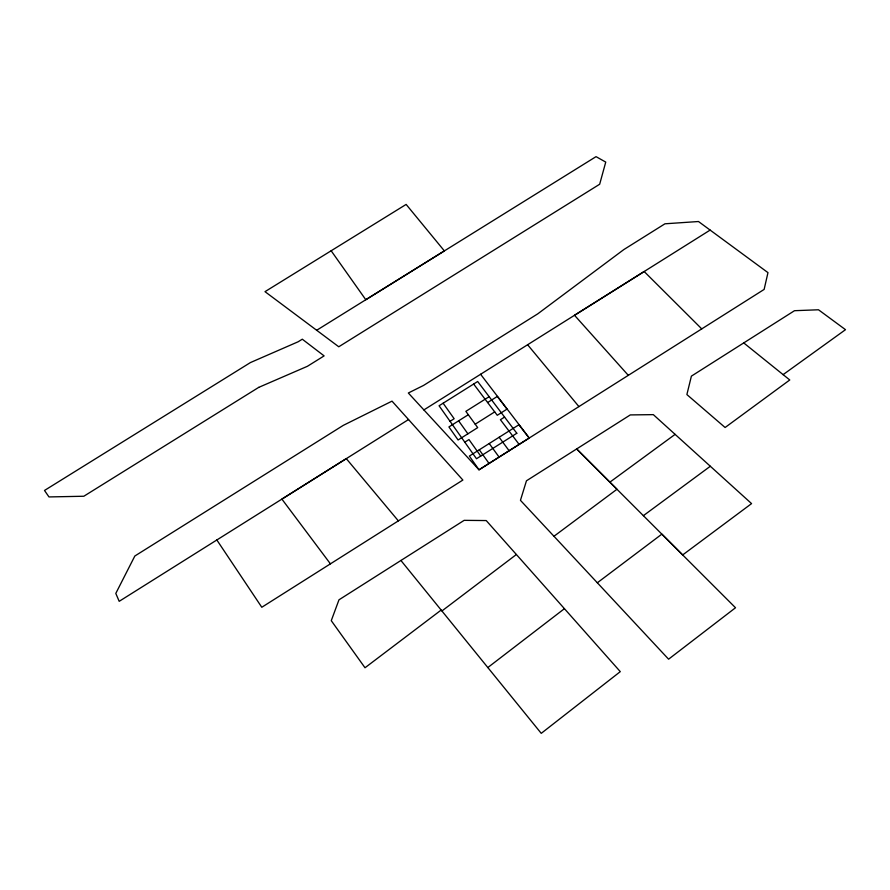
<?xml version="1.0" encoding="UTF-8"?>
<svg xmlns="http://www.w3.org/2000/svg" width="890" height="890" viewBox="0 0 890 890"><rect width="100%" height="100%" fill="white"/><g stroke="black" fill="none" stroke-linecap="round" stroke-linejoin="round"><path stroke-width="1.33" d="M441.173 610.051L365.011 667.756L331.269 620.664L338.979 599.816L400.923 560.478L487.831 667.544L564.438 608.671M441.941 610.952L516.378 554.514L620.285 671.639L541.242 733.349L487.831 667.544M597.323 582.783L661.871 534.134L735.518 607.748L668.59 659.19L520.45 500.336L526.457 480.8L630.298 414.918L653.327 414.64L751.572 503.607L682.663 554.948L576.653 448.949L616.97 489.278L553.936 536.292M643.381 515.666L710.32 466.26M609.85 482.18L675.11 434.365M783.078 374.657L845.5 329.678L818.5 309.776L794.503 310.699L691.397 376.136L686.88 394.559L725.105 427.5L789.764 379.974L743.751 342.928M529.261 438.002L479.02 469.82L408.332 393.002L423.529 385.448L537.783 313.825L623.879 249.545L664.952 223.802L698.483 221.521L767.97 272.629L764.132 289.428L529.261 438.002L480.6 374.278L423.874 409.923M400.923 560.478L464.157 520.35L486.218 520.561L516.378 554.514M464.791 442.197L468.974 439.56L480.722 456.08M504.574 417.087L500.414 419.713L519.137 444.41M408.543 419.535L119.193 601.328L115.8 593.419L134.835 556.016L343.318 425.353L392.012 401.145L462.867 480.055L261.793 607.269L216.837 539.974M450.051 421.315L454.156 418.723L443.12 403.214M489.155 396.684L465.87 411.347L477.696 427.634L458.083 439.994L448.916 426.933L468.318 414.718M487.676 402.514L497.343 396.428L507.033 409.122L497.265 415.285L473.636 384.035M475.193 424.196L494.707 411.892M480.6 374.278L710.142 230.076M316.662 330.279L596.044 156.651L605.745 162.091L599.671 184.241L338.767 346.777L264.998 291.664L406.14 204.422L444.366 250.902L365.79 299.719L331.158 250.769M701.754 328.888L644.182 271.528L574.528 315.294L628.329 375.358M398.353 520.873L346.288 458.628L281.896 499.112L330.413 563.837M527.614 344.742L578.923 406.597M499.145 437.257L509.113 450.752M489.233 443.52L499.09 457.093M458.617 420.825L467.895 433.808M479.298 449.795L489.044 463.445M518.959 424.741L469.364 456.069L478.998 469.809L529.138 438.08L518.959 424.741M516.812 433.263L476.495 458.751L439.07 405.762L477.674 381.499L516.812 433.263M258.69 387.395L83.827 496.242L48.972 496.932L44.5 490.457L250.413 362.575L298.128 341.782L302.289 339.201L324.116 355.889L307.395 366.302L258.69 387.395"/></g></svg>
